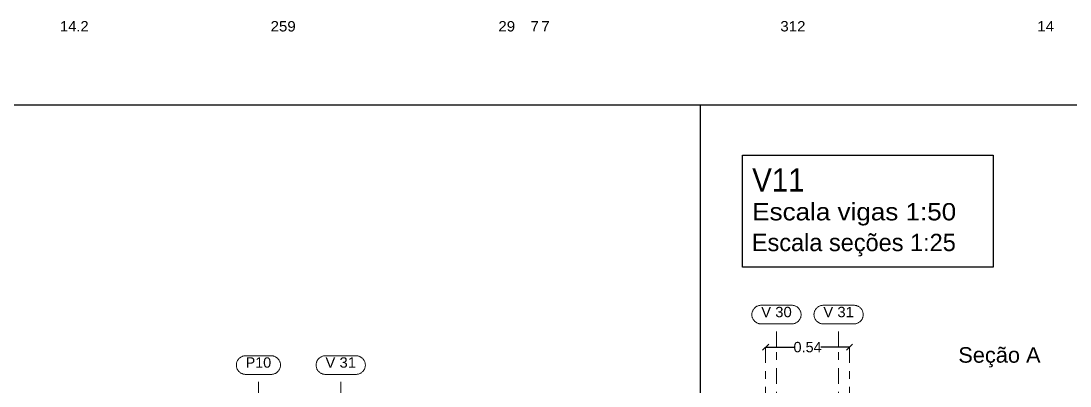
# Model space of a CAD drawing. Header units: centimetres. Extents: x 3194 to 3278, y -951 to -517.
# Drawn here: x 3228.38 to 3241.88, y -662.17 to -657.47 of the extents above; entities that cross this region are included whole.
import ezdxf
from ezdxf.enums import TextEntityAlignment as Align

# ---------------------------------------------------------------- set-up
doc = ezdxf.new("R2010")
doc.units = ezdxf.units.CM
doc.linetypes.add('CYPE_RAYAPUNTO', pattern=[0.4125, 0.2025, -0.105, 0, -0.105])
doc.layers.add('COTA CYPE', color=31, linetype='Continuous')
for name, color, linetype, lineweight in [('ELE_COT_COMPRIMENTO_PROJETADO', 8, 'Continuous', 0), ('ELE_COT_COT_LIN_APOIOS', 8, 'CYPE_RAYAPUNTO', 0), ('ELE_COT_TEXTOS_ESTRIBOS', 8, 'Continuous', 0), ('ELE_REF_COT_LIN_AUX_COTA', 8, 'CYPE_RAYAPUNTO', 9), ('ELE_REF_REF_ESCALA', 3, 'Continuous', 9), ('ELE_REF_REF_REFERENCIA', 8, 'Continuous', 9), ('ELE_REF_TEXTO_REF_REFERENCIA', 8, 'Continuous', 9), ('SEC_REF_TXT_NOMES', 2, 'Continuous', 9)]:
    doc.layers.add(name, color=color, linetype=linetype, lineweight=lineweight)
doc.styles.add('CYPETXT', font='arial.ttf', dxfattribs={"height": 0.2})
doc.styles.add('CYPETXT_0.2', font='arial.ttf', dxfattribs={"height": 0.133333})
doc.dimstyles.new('cype_oblique', dxfattribs={"dimtxt": 0.18, "dimasz": 0.18, "dimexe": 0.05, "dimexo": 0.05, "dimgap": 0, "dimtad": 0, "dimdec": 4, "dimzin": 0, "dimdsep": 46, "dimtxsty": 'CYPETXT_0.2', "dimblk": 'OBLIQUE', "dimtsz": 0.04, "dimcen": 0.09, "dimadec": 0, "dimazin": 0, "dimtfac": 1, "dimtdec": 4, "dimtofl": 0, "dimtmove": 2, "dimatfit": 3, "dimfxl": 1, "dimtolj": 1, "dimtzin": 0, "dimarcsym": 0})

# ---------------------------------------------------------------- blocks, each defined once
blk = doc.blocks.new('*D1524')
at = {"layer": 'Defpoints', "color": 0, "transparency": 16777216}
for p in [(3237.965, -661.673), (3237.965, -661.673), (3239.045, -661.673)]:
    blk.add_point(p, dxfattribs=at)
at = {"layer": 'ELE_COT_COMPRIMENTO_PROJETADO', "color": 0, "lineweight": -2, "transparency": 16777216}
for p, q in [((3237.925, -661.713), (3238.005, -661.633)), ((3239.005, -661.713), (3239.085, -661.633)), ((3237.965, -661.673), (3238.332, -661.673)), ((3239.045, -661.673), (3238.677, -661.673))]:
    blk.add_line(p, q, dxfattribs=at)
at = {"layer": 'ELE_COT_COMPRIMENTO_PROJETADO', "color": 0, "transparency": 16777216, "insert": (3238.505, -661.673), "char_height": 0.1333, "attachment_point": 5, "style": 'CYPETXT_0.2'}
blk.add_mtext('\\A1;0.54', dxfattribs=at)
blk = doc.blocks.new('_OBLIQUE')
at = {"color": 0, "linetype": 'ByBlock'}
blk.add_line((-0.5, -0.5), (0.5, 0.5), dxfattribs=at)

msp = doc.modelspace()

# ---------------------------------------------------------------- linework, layer by layer
for p, q in [((3259.9194, -658.55377), (3196.8194, -658.55377)), ((3237.12328, -658.55377), (3237.12328, -672.35504))]:
    msp.add_line(p, q)
at = {"layer": 'COTA CYPE'}
msp.add_lwpolyline([(3237.66685, -659.20058), (3240.89325, -659.20058), (3240.89325, -660.64405), (3237.66685, -660.64405)], close=True, dxfattribs=at)
at = {"layer": 'ELE_COT_COT_LIN_APOIOS'}
for p, q in [((3237.96451, -661.67335), (3237.96451, -671.35469)), ((3239.04451, -661.67335), (3239.04451, -671.35469))]:
    msp.add_line(p, q, dxfattribs=at)
at = {"layer": 'ELE_REF_COT_LIN_AUX_COTA'}
for p, q in [((3238.10451, -661.67335), (3238.10451, -661.37335)), ((3238.90451, -661.67335), (3238.90451, -661.37335)), ((3238.10451, -667.26969), (3238.10451, -661.67335)), ((3238.90451, -667.26969), (3238.90451, -661.67335)), ((3231.43344, -662.32406), (3231.43344, -662.02406)), ((3232.49344, -662.32406), (3232.49344, -662.02406))]:
    msp.add_line(p, q, dxfattribs=at)
at = {"layer": 'ELE_REF_REF_REFERENCIA'}
for points in [[(3238.30151, -661.13335), (3238.30953, -661.13361), (3238.31751, -661.13442), (3238.32541, -661.13575), (3238.33321, -661.13761), (3238.34087, -661.13999), (3238.34836, -661.14287), (3238.35563, -661.14624), (3238.36267, -661.1501), (3238.36942, -661.15441), (3238.37588, -661.15917), (3238.38201, -661.16435), (3238.38777, -661.16992), (3238.39315, -661.17587), (3238.39812, -661.18216), (3238.40266, -661.18878), (3238.40675, -661.19568), (3238.41036, -661.20283), (3238.41349, -661.21022), (3238.41612, -661.21779), (3238.41824, -661.22553), (3238.41984, -661.23339), (3238.42091, -661.24133), (3238.42144, -661.24934), (3238.42144, -661.25736), (3238.42091, -661.26536), (3238.41984, -661.27331), (3238.41824, -661.28116), (3238.41612, -661.2889), (3238.41349, -661.29647), (3238.41036, -661.30386), (3238.40675, -661.31102), (3238.40266, -661.31792), (3238.39812, -661.32453), (3238.39315, -661.33082), (3238.38777, -661.33677), (3238.38201, -661.34234), (3238.37588, -661.34752), (3238.36942, -661.35228), (3238.36267, -661.35659), (3238.35563, -661.36045), (3238.34836, -661.36382), (3238.34087, -661.36671), (3238.33321, -661.36908), (3238.32541, -661.37094), (3238.31751, -661.37228), (3238.30953, -661.37308), (3238.30151, -661.37335), (3237.90751, -661.37335), (3237.8995, -661.37308), (3237.89152, -661.37228), (3237.88361, -661.37094), (3237.87581, -661.36908), (3237.86815, -661.36671), (3237.86066, -661.36382), (3237.85339, -661.36045), (3237.84636, -661.35659), (3237.8396, -661.35228), (3237.83314, -661.34752), (3237.82702, -661.34234), (3237.82125, -661.33677), (3237.81587, -661.33082), (3237.8109, -661.32453), (3237.80636, -661.31792), (3237.80228, -661.31102), (3237.79866, -661.30386), (3237.79553, -661.29647), (3237.7929, -661.2889), (3237.79078, -661.28116), (3237.78918, -661.27331), (3237.78811, -661.26536), (3237.78758, -661.25736), (3237.78758, -661.24934), (3237.78811, -661.24133), (3237.78918, -661.23339), (3237.79078, -661.22553), (3237.7929, -661.21779), (3237.79553, -661.21022), (3237.79866, -661.20283), (3237.80228, -661.19568), (3237.80636, -661.18878), (3237.8109, -661.18216), (3237.81587, -661.17587), (3237.82125, -661.16992), (3237.82702, -661.16435), (3237.83314, -661.15917), (3237.8396, -661.15441), (3237.84636, -661.1501), (3237.85339, -661.14624), (3237.86066, -661.14287), (3237.86815, -661.13999), (3237.87581, -661.13761), (3237.88361, -661.13575), (3237.89152, -661.13442), (3237.8995, -661.13361), (3237.90751, -661.13335), (3238.30151, -661.13335)], [(3239.10151, -661.13335), (3239.10953, -661.13361), (3239.11751, -661.13442), (3239.12541, -661.13575), (3239.13321, -661.13761), (3239.14087, -661.13999), (3239.14836, -661.14287), (3239.15563, -661.14624), (3239.16267, -661.1501), (3239.16942, -661.15441), (3239.17588, -661.15917), (3239.18201, -661.16435), (3239.18777, -661.16992), (3239.19315, -661.17587), (3239.19812, -661.18216), (3239.20266, -661.18878), (3239.20675, -661.19568), (3239.21036, -661.20283), (3239.21349, -661.21022), (3239.21612, -661.21779), (3239.21824, -661.22553), (3239.21984, -661.23339), (3239.22091, -661.24133), (3239.22144, -661.24934), (3239.22144, -661.25736), (3239.22091, -661.26536), (3239.21984, -661.27331), (3239.21824, -661.28116), (3239.21612, -661.2889), (3239.21349, -661.29647), (3239.21036, -661.30386), (3239.20675, -661.31102), (3239.20266, -661.31792), (3239.19812, -661.32453), (3239.19315, -661.33082), (3239.18777, -661.33677), (3239.18201, -661.34234), (3239.17588, -661.34752), (3239.16942, -661.35228), (3239.16267, -661.35659), (3239.15563, -661.36045), (3239.14836, -661.36382), (3239.14087, -661.36671), (3239.13321, -661.36908), (3239.12541, -661.37094), (3239.11751, -661.37228), (3239.10953, -661.37308), (3239.10151, -661.37335), (3238.70751, -661.37335), (3238.6995, -661.37308), (3238.69152, -661.37228), (3238.68361, -661.37094), (3238.67581, -661.36908), (3238.66815, -661.36671), (3238.66066, -661.36382), (3238.65339, -661.36045), (3238.64636, -661.35659), (3238.6396, -661.35228), (3238.63314, -661.34752), (3238.62702, -661.34234), (3238.62125, -661.33677), (3238.61587, -661.33082), (3238.6109, -661.32453), (3238.60636, -661.31792), (3238.60228, -661.31102), (3238.59866, -661.30386), (3238.59553, -661.29647), (3238.5929, -661.2889), (3238.59078, -661.28116), (3238.58918, -661.27331), (3238.58811, -661.26536), (3238.58758, -661.25736), (3238.58758, -661.24934), (3238.58811, -661.24133), (3238.58918, -661.23339), (3238.59078, -661.22553), (3238.5929, -661.21779), (3238.59553, -661.21022), (3238.59866, -661.20283), (3238.60228, -661.19568), (3238.60636, -661.18878), (3238.6109, -661.18216), (3238.61587, -661.17587), (3238.62125, -661.16992), (3238.62702, -661.16435), (3238.63314, -661.15917), (3238.6396, -661.15441), (3238.64636, -661.1501), (3238.65339, -661.14624), (3238.66066, -661.14287), (3238.66815, -661.13999), (3238.67581, -661.13761), (3238.68361, -661.13575), (3238.69152, -661.13442), (3238.6995, -661.13361), (3238.70751, -661.13335), (3239.10151, -661.13335)], [(3231.59744, -661.78406), (3231.60546, -661.78433), (3231.61344, -661.78513), (3231.62134, -661.78646), (3231.62915, -661.78832), (3231.6368, -661.7907), (3231.64429, -661.79358), (3231.65156, -661.79696), (3231.6586, -661.80081), (3231.66536, -661.80513), (3231.67181, -661.80988), (3231.67794, -661.81506), (3231.6837, -661.82064), (3231.68908, -661.82658), (3231.69405, -661.83288), (3231.69859, -661.83949), (3231.70268, -661.84639), (3231.70629, -661.85355), (3231.70942, -661.86093), (3231.71205, -661.86851), (3231.71417, -661.87624), (3231.71577, -661.8841), (3231.71684, -661.89205), (3231.71737, -661.90005), (3231.71737, -661.90807), (3231.71684, -661.91607), (3231.71577, -661.92402), (3231.71417, -661.93188), (3231.71205, -661.93961), (3231.70942, -661.94719), (3231.70629, -661.95457), (3231.70268, -661.96173), (3231.69859, -661.96863), (3231.69405, -661.97524), (3231.68908, -661.98153), (3231.6837, -661.98748), (3231.67794, -661.99306), (3231.67181, -661.99824), (3231.66536, -662.00299), (3231.6586, -662.00731), (3231.65156, -662.01116), (3231.64429, -662.01454), (3231.6368, -662.01742), (3231.62915, -662.0198), (3231.62134, -662.02165), (3231.61344, -662.02299), (3231.60546, -662.02379), (3231.59744, -662.02406), (3231.26944, -662.02406), (3231.26143, -662.02379), (3231.25345, -662.02299), (3231.24554, -662.02165), (3231.23774, -662.0198), (3231.23008, -662.01742), (3231.2226, -662.01454), (3231.21532, -662.01116), (3231.20829, -662.00731), (3231.20153, -662.00299), (3231.19507, -661.99824), (3231.18895, -661.99306), (3231.18318, -661.98748), (3231.1778, -661.98153), (3231.17283, -661.97524), (3231.16829, -661.96863), (3231.16421, -661.96173), (3231.16059, -661.95457), (3231.15746, -661.94719), (3231.15483, -661.93961), (3231.15271, -661.93188), (3231.15111, -661.92402), (3231.15004, -661.91607), (3231.14951, -661.90807), (3231.14951, -661.90005), (3231.15004, -661.89205), (3231.15111, -661.8841), (3231.15271, -661.87624), (3231.15483, -661.86851), (3231.15746, -661.86093), (3231.16059, -661.85355), (3231.16421, -661.84639), (3231.16829, -661.83949), (3231.17283, -661.83288), (3231.1778, -661.82658), (3231.18318, -661.82064), (3231.18895, -661.81506), (3231.19507, -661.80988), (3231.20153, -661.80513), (3231.20829, -661.80081), (3231.21532, -661.79696), (3231.2226, -661.79358), (3231.23008, -661.7907), (3231.23774, -661.78832), (3231.24554, -661.78646), (3231.25345, -661.78513), (3231.26143, -661.78433), (3231.26944, -661.78406), (3231.59744, -661.78406)], [(3232.69044, -661.78406), (3232.69846, -661.78433), (3232.70644, -661.78513), (3232.71434, -661.78646), (3232.72215, -661.78832), (3232.7298, -661.7907), (3232.73729, -661.79358), (3232.74456, -661.79696), (3232.7516, -661.80081), (3232.75836, -661.80513), (3232.76481, -661.80988), (3232.77094, -661.81506), (3232.7767, -661.82064), (3232.78208, -661.82658), (3232.78705, -661.83288), (3232.79159, -661.83949), (3232.79568, -661.84639), (3232.79929, -661.85355), (3232.80242, -661.86093), (3232.80505, -661.86851), (3232.80717, -661.87624), (3232.80877, -661.8841), (3232.80984, -661.89205), (3232.81037, -661.90005), (3232.81037, -661.90807), (3232.80984, -661.91607), (3232.80877, -661.92402), (3232.80717, -661.93188), (3232.80505, -661.93961), (3232.80242, -661.94719), (3232.79929, -661.95457), (3232.79568, -661.96173), (3232.79159, -661.96863), (3232.78705, -661.97524), (3232.78208, -661.98153), (3232.7767, -661.98748), (3232.77094, -661.99306), (3232.76481, -661.99824), (3232.75836, -662.00299), (3232.7516, -662.00731), (3232.74456, -662.01116), (3232.73729, -662.01454), (3232.7298, -662.01742), (3232.72215, -662.0198), (3232.71434, -662.02165), (3232.70644, -662.02299), (3232.69846, -662.02379), (3232.69044, -662.02406), (3232.29644, -662.02406), (3232.28843, -662.02379), (3232.28045, -662.02299), (3232.27254, -662.02165), (3232.26474, -662.0198), (3232.25708, -662.01742), (3232.2496, -662.01454), (3232.24232, -662.01116), (3232.23529, -662.00731), (3232.22853, -662.00299), (3232.22207, -661.99824), (3232.21595, -661.99306), (3232.21018, -661.98748), (3232.2048, -661.98153), (3232.19983, -661.97524), (3232.19529, -661.96863), (3232.19121, -661.96173), (3232.18759, -661.95457), (3232.18446, -661.94719), (3232.18183, -661.93961), (3232.17971, -661.93188), (3232.17811, -661.92402), (3232.17704, -661.91607), (3232.17651, -661.90807), (3232.17651, -661.90005), (3232.17704, -661.89205), (3232.17811, -661.8841), (3232.17971, -661.87624), (3232.18183, -661.86851), (3232.18446, -661.86093), (3232.18759, -661.85355), (3232.19121, -661.84639), (3232.19529, -661.83949), (3232.19983, -661.83288), (3232.2048, -661.82658), (3232.21018, -661.82064), (3232.21595, -661.81506), (3232.22207, -661.80988), (3232.22853, -661.80513), (3232.23529, -661.80081), (3232.24232, -661.79696), (3232.2496, -661.79358), (3232.25708, -661.7907), (3232.26474, -661.78832), (3232.27254, -661.78646), (3232.28045, -661.78513), (3232.28843, -661.78433), (3232.29644, -661.78406), (3232.69044, -661.78406)]]:
    msp.add_lwpolyline(points, close=True, dxfattribs=at)

# ---------------------------------------------------------------- texts
at = {"layer": 'COTA CYPE', "style": 'CYPETXT', "width": 0.911221}
msp.add_text('V11', height=0.297399, dxfattribs=at).set_placement((3237.79225, -659.66735), (3238.46586, -659.66735), align=Align.FIT)
at = {"layer": 'ELE_COT_TEXTOS_ESTRIBOS', "style": 'CYPETXT'}
for s, height, width, p, p2 in [('14.2', 0.133333, 1.015093, (3228.87862, -657.60409), (3229.24662, -657.60409)), ('259', 0.133333, 1.042546, (3231.58993, -657.60409), (3231.91393, -657.60409)), ('29', 0.133333, 1.042546, (3234.52313, -657.60409), (3234.73913, -657.60409)), ('7', 0.13333, 1.042546, (3234.93698, -657.60409), (3235.04498, -657.60409)), ('7', 0.13333, 1.042546, (3235.07698, -657.60409), (3235.18498, -657.60409)), ('312', 0.133333, 1.042546, (3238.15398, -657.60409), (3238.47798, -657.60409)), ('14', 0.133333, 1.042546, (3241.46298, -657.60409), (3241.67898, -657.60409))]:
    msp.add_text(s, height=height, dxfattribs=dict(at, width=width)).set_placement(p, p2, align=Align.FIT)
at = {"layer": 'ELE_REF_REF_ESCALA', "style": 'CYPETXT'}
for s, width, p, p2 in [('Escala vigas 1:50', 1.075389, (3237.79225, -660.0391), (3240.41866, -660.0391)), ('Escala seções 1:25', 0.971968, (3237.78738, -660.43521), (3240.41379, -660.43521))]:
    msp.add_text(s, height=0.2230494, dxfattribs=dict(at, width=width)).set_placement(p, p2, align=Align.FIT)
at = {"layer": 'ELE_REF_TEXTO_REF_REFERENCIA', "style": 'CYPETXT'}
for s, width, p, p2 in [('V 30', 1.028253, (3237.90751, -661.28668), (3238.30151, -661.28668)), ('V 31', 1.028253, (3238.70751, -661.28668), (3239.10151, -661.28668)), ('P10', 0.989671, (3231.26944, -661.93739), (3231.59744, -661.93739)), ('V 31', 1.028253, (3232.29644, -661.93739), (3232.69044, -661.93739))]:
    msp.add_text(s, height=0.133333, dxfattribs=dict(at, width=width)).set_placement(p, p2, align=Align.FIT)
at = {"layer": 'SEC_REF_TXT_NOMES', "style": 'CYPETXT', "width": 1.002256}
msp.add_text('Seção A', height=0.2, dxfattribs=at).set_placement((3240.44614, -661.87335), (3241.50514, -661.87335), align=Align.FIT)

# ---------------------------------------------------------------- dimensions: what is measured, and where the dimension line sits
at = {"layer": 'ELE_COT_COMPRIMENTO_PROJETADO'}
dim = msp.add_aligned_dim(p1=(3239.04451, -661.67335), p2=(3237.96451, -661.67335), distance=0, text='0.54', dimstyle='cype_oblique', override={"dimexe": 0, "dimexo": 0}, dxfattribs=at)
dim.commit()
dim.dimension.update_dxf_attribs({"geometry": '*D1524', "text_midpoint": (3238.50451, -661.67335)})

doc.saveas('drawing.dxf')
